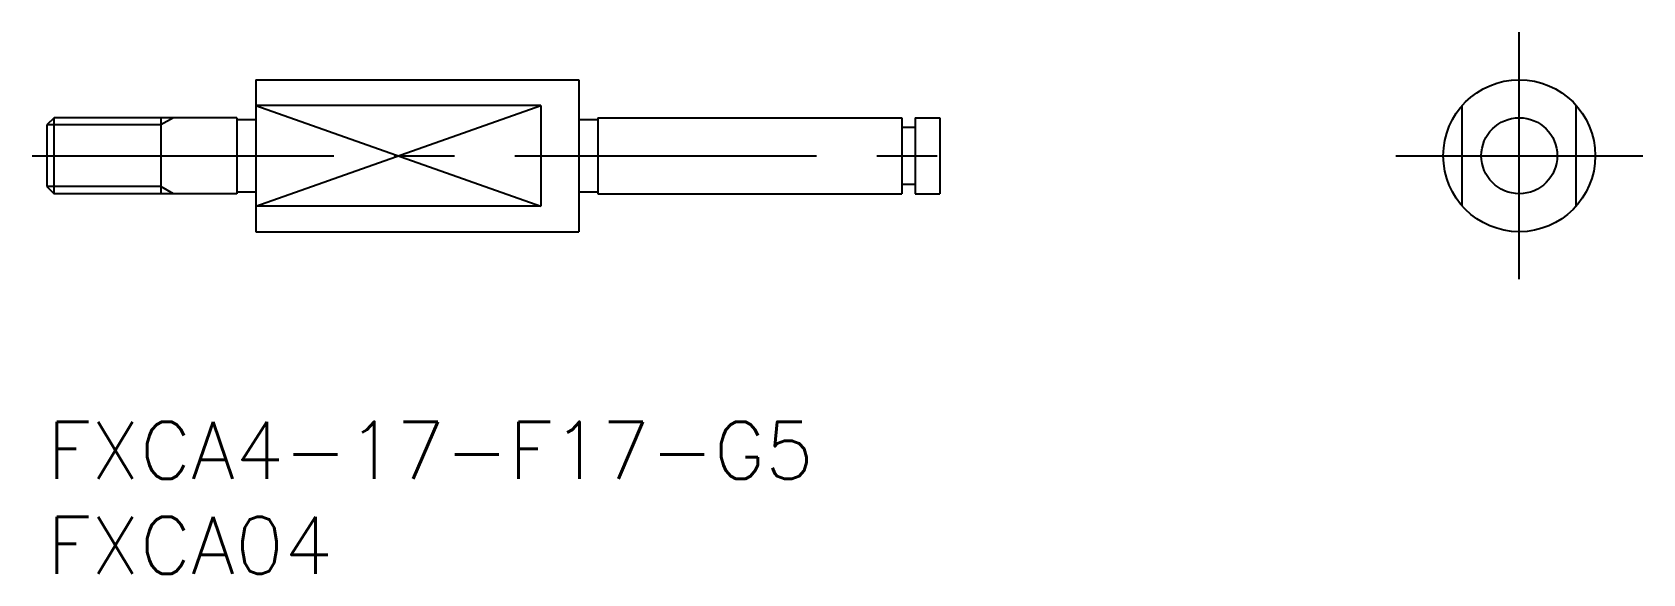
# Model space of a CAD drawing. Extents: x -0.8 to 84, y -8 to 20.5.
import ezdxf

# ---------------------------------------------------------------- set-up
doc = ezdxf.new("R2010")
doc.units = 0
doc.header["$LTSCALE"] = 0.5
doc.linetypes.add('CENTER', pattern=[50.8, 31.75, -6.35, 6.35, -6.35])
doc.linetypes.add('DASHED', pattern=[19.05, 12.7, -6.35])
for name, color, linetype in [('MSM_CENTER', 1, 'CENTER'), ('MSM_CONTINUOUS', 7, 'CONTINUOUS'), ('MSM_DASHED', 4, 'DASHED'), ('MSM_NARROW', 5, 'CONTINUOUS'), ('MSM_PART_NUMBER', 7, 'CONTINUOUS')]:
    doc.layers.add(name, color=color, linetype=linetype)
doc.styles.get("Standard").update_dxf_attribs({"font": 'txt.shx', "height": 3, "bigfont": 'bigfont.shx'})

# ---------------------------------------------------------------- blocks, each defined once
blk = doc.blocks.new('*U3')
at = {"layer": 'MSM_PART_NUMBER'}
blk.add_text('FXCA4-17-F17-G5', height=3, dxfattribs=at).set_placement((0, -3))
blk = doc.blocks.new('*U4')
at = {"layer": 'MSM_PART_NUMBER'}
blk.add_text('FXCA04', height=3, dxfattribs=at).set_placement((0, -8))

msp = doc.modelspace()

# ---------------------------------------------------------------- linework, layer by layer
at = {"layer": 'MSM_CENTER'}
for p, q in [((77.5, 7.5), (77.5, 20.5)), ((-0.775, 14), (49.275, 14)), ((71, 14), (84, 14))]:
    msp.add_line(p, q, dxfattribs=at)
at = {"layer": 'MSM_CONTINUOUS'}
for p, q in [((11, 18), (11, 10)), ((11, 18), (28, 18)), ((28, 18), (28, 10)), ((26, 16.646), (11, 16.646)), ((26, 16.646), (26, 11.354)), ((0.379, 16), (0, 15.621)), ((0, 15.621), (0, 12.379)), ((0.379, 12), (0.379, 16)), ((10, 16), (0.379, 16)), ((6, 16), (6, 12)), ((10, 16), (10, 12)), ((10, 15.9), (11, 15.9)), ((28, 15.9), (29, 15.9)), ((29, 16), (45, 16)), ((29, 16), (29, 12)), ((45, 16), (45, 12)), ((45, 15.5), (45.7, 15.5)), ((45.7, 16), (45.7, 12)), ((45.7, 16), (47, 16)), ((47, 16), (47, 12)), ((0, 12.379), (0.379, 12)), ((10, 12), (0.379, 12)), ((10, 12.1), (11, 12.1)), ((28, 12.1), (29, 12.1)), ((29, 12), (45, 12)), ((45, 12.5), (45.7, 12.5)), ((45.7, 12), (47, 12)), ((26, 11.354), (11, 11.354)), ((11, 10), (28, 10))]:
    msp.add_line(p, q, dxfattribs=at)
for radius in [4, 2]:
    msp.add_circle((77.5, 14), radius, dxfattribs=at)
at = {"layer": 'MSM_DASHED'}
for p, q in [((74.5, 11.354), (74.5, 16.646)), ((80.5, 11.354), (80.5, 16.646))]:
    msp.add_line(p, q, dxfattribs=at)
at = {"layer": 'MSM_NARROW'}
for p, q in [((11, 16.646), (26, 11.354)), ((11, 11.354), (26, 16.646)), ((6, 15.621), (0, 15.621)), ((6.656, 16), (6, 15.621)), ((6, 12.379), (0, 12.379)), ((6.656, 12), (6, 12.379))]:
    msp.add_line(p, q, dxfattribs=at)

# ---------------------------------------------------------------- block references
at = {"layer": 'MSM_CONTINUOUS'}
for name in ['*U3', '*U4']:
    msp.add_blockref(name, (0, 0), dxfattribs=at)

doc.saveas('drawing.dxf')
